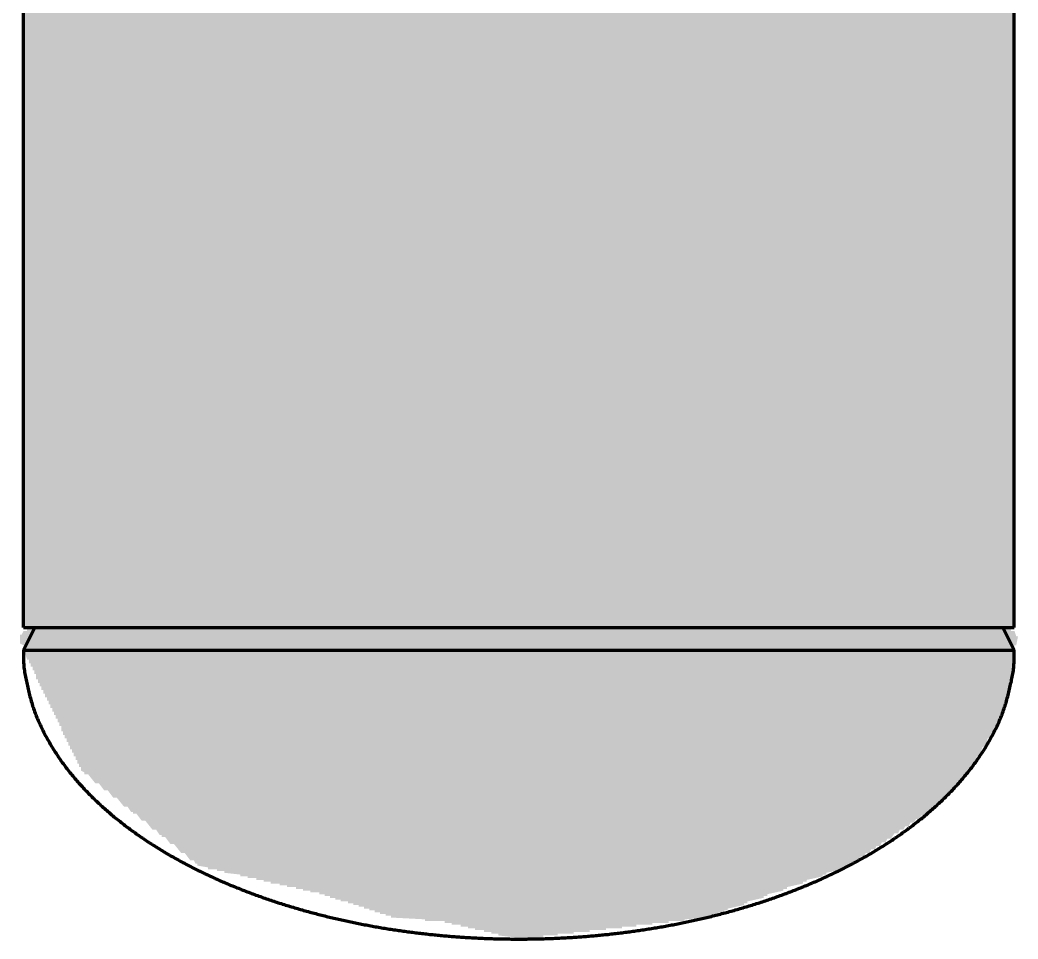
# Model space of a CAD drawing. Header units: millimetres. Extents: x 0 to 1554, y 0 to 420.
# Drawn here: x 1193.2 to 1248.9, y 78 to 129.3 of the extents above; entities that cross this region are included whole.
import ezdxf

# ---------------------------------------------------------------- set-up
doc = ezdxf.new("R2010")
doc.units = ezdxf.units.MM
doc.layers.add('01-VISIBLE', color=7, linetype='CONTINUOUS', lineweight=70)
doc.layers.add('13-GRAFICA', color=30, linetype='CONTINUOUS', lineweight=18)

msp = doc.modelspace()

# ---------------------------------------------------------------- hatches: boundary and pattern name
at = {"layer": '13-GRAFICA', "true_color": 0xb21820}
h = msp.add_hatch(color=7, dxfattribs=at)
h.dxf.hatch_style = 1
h.paths.add_polyline_path([(1193.358, 194), (1211.158, 194), (1211.158, 150.7), (1211.158, 138.7), (1211.158, 95.4), (1193.358, 95.4)])
h = msp.add_hatch(color=7, dxfattribs=at)
h.dxf.hatch_style = 1
h.paths.add_polyline_path([(1248.658, 194), (1248.658, 95.4), (1230.758, 95.4), (1230.758, 138.7), (1230.758, 150.7), (1230.758, 194)])
h = msp.add_hatch(color=7, dxfattribs=at)
h.dxf.hatch_style = 1
h.paths.add_polyline_path([(1211.158, 95.4), (1211.158, 138.7), (1220.658, 138.7), (1220.658, 95.6), (1221.258, 95.6), (1221.258, 138.7), (1230.758, 138.7), (1230.758, 95.4)])
h = msp.add_hatch(color=7, dxfattribs=at)
h.dxf.hatch_style = 1
h.paths.add_polyline_path([(1221.258, 95.6), (1220.658, 95.6), (1220.658, 138.7), (1221.258, 138.7)])
h = msp.add_hatch(color=7, dxfattribs=at)
h.dxf.hatch_style = 1
h.paths.add_polyline_path([(1248.658, 94.3), (1193.358, 94.3), (1193.358, 94.4), (1193.158, 94.5), (1193.158, 95), (1193.258, 95), (1193.358, 95.2), (1193.558, 95.2), (1193.558, 95.3), (1248.458, 95.3), (1248.458, 95.2), (1248.658, 95.2), (1248.758, 94.9), (1248.858, 94.9), (1248.758, 94.4), (1248.658, 94.4)])
h = msp.add_hatch(color=7, dxfattribs=at)
h.dxf.hatch_style = 1
h.paths.add_polyline_path([(1248.058, 95.3), (1193.958, 95.3), (1193.958, 95.4), (1248.058, 95.4)])
h = msp.add_hatch(color=7, dxfattribs=at)
h.dxf.hatch_style = 1
h.paths.add_polyline_path([(1220.758, 78), (1220.758, 78.1), (1219.858, 78.2), (1219.858, 78.3), (1219.458, 78.3), (1219.458, 78.4), (1219.058, 78.4), (1219.058, 78.5), (1218.558, 78.5), (1218.558, 78.6), (1218.158, 78.6), (1218.158, 78.7), (1217.758, 78.7), (1217.758, 78.8), (1217.258, 78.8), (1217.258, 78.9), (1216.858, 78.9), (1216.858, 79), (1215.758, 79), (1215.758, 79.1), (1213.858, 79.2), (1213.858, 79.3), (1213.558, 79.3), (1213.558, 79.4), (1213.258, 79.4), (1213.258, 79.5), (1212.958, 79.5), (1212.958, 79.6), (1212.658, 79.6), (1212.658, 79.7), (1212.358, 79.7), (1212.358, 79.8), (1212.058, 79.8), (1212.058, 79.9), (1211.758, 79.9), (1211.758, 80), (1211.458, 80), (1211.458, 80.1), (1211.058, 80.1), (1211.058, 80.2), (1210.758, 80.2), (1210.758, 80.3), (1210.458, 80.3), (1210.458, 80.4), (1210.158, 80.4), (1210.158, 80.5), (1209.858, 80.5), (1209.858, 80.6), (1209.358, 80.6), (1209.358, 80.7), (1208.958, 80.7), (1208.958, 80.8), (1208.558, 80.8), (1208.558, 80.9), (1208.058, 80.9), (1208.058, 81), (1207.658, 81), (1207.658, 81.1), (1207.158, 81.1), (1207.158, 81.2), (1206.758, 81.2), (1206.758, 81.3), (1206.358, 81.3), (1206.358, 81.4), (1205.858, 81.4), (1205.858, 81.5), (1205.458, 81.5), (1205.458, 81.6), (1204.558, 81.7), (1204.558, 81.8), (1204.158, 81.8), (1204.158, 81.9), (1203.658, 81.9), (1203.658, 82), (1203.058, 82.1), (1203.058, 82.2), (1202.958, 82.2), (1202.858, 82.4), (1202.658, 82.4), (1202.358, 82.8), (1202.158, 82.8), (1201.758, 83.3), (1201.558, 83.3), (1201.258, 83.7), (1201.058, 83.7), (1201.058, 83.8), (1200.958, 83.8), (1200.758, 84.1), (1200.558, 84.1), (1200.158, 84.6), (1199.958, 84.6), (1199.658, 85), (1199.458, 85), (1199.458, 85.1), (1199.358, 85.1), (1199.158, 85.4), (1198.958, 85.4), (1198.558, 85.9), (1198.358, 85.9), (1198.058, 86.3), (1197.858, 86.3), (1197.558, 86.7), (1197.358, 86.7), (1196.958, 87.2), (1196.758, 87.2), (1196.758, 87.3), (1196.558, 87.4), (1196.558, 87.6), (1196.458, 87.6), (1196.458, 87.8), (1196.358, 87.8), (1196.358, 88), (1196.258, 88), (1196.258, 88.2), (1196.158, 88.2), (1196.158, 88.4), (1196.058, 88.4), (1196.058, 88.6), (1195.958, 88.6), (1195.958, 88.8), (1195.858, 88.8), (1195.858, 89), (1195.758, 89), (1195.758, 89.2), (1195.658, 89.2), (1195.658, 89.4), (1195.558, 89.4), (1195.558, 89.6), (1195.458, 89.6), (1195.458, 89.9), (1195.358, 89.9), (1195.358, 90.1), (1195.258, 90.1), (1195.258, 90.3), (1195.158, 90.3), (1195.158, 90.5), (1195.058, 90.5), (1195.058, 90.7), (1194.958, 90.7), (1194.958, 90.9), (1194.858, 90.9), (1194.858, 91.1), (1194.758, 91.1), (1194.758, 91.3), (1194.658, 91.3), (1194.658, 91.5), (1194.558, 91.5), (1194.558, 91.7), (1194.458, 91.7), (1194.458, 91.9), (1194.358, 91.9), (1194.358, 92.1), (1194.258, 92.1), (1194.258, 92.3), (1194.158, 92.3), (1194.158, 92.5), (1194.058, 92.5), (1194.058, 92.8), (1193.958, 92.8), (1193.958, 93), (1193.858, 93), (1193.858, 93.2), (1193.758, 93.2), (1193.758, 93.4), (1193.658, 93.4), (1193.658, 93.6), (1193.558, 93.6), (1193.358, 94.2), (1193.458, 94.2), (1193.458, 94.3), (1248.558, 94.3), (1248.558, 94.2), (1248.658, 94.2), (1248.658, 93.1), (1248.558, 93.1), (1248.458, 92.1), (1248.358, 92.1), (1248.358, 91.8), (1248.258, 91.8), (1248.258, 91.4), (1248.158, 91.4), (1248.158, 91.1), (1248.058, 91.1), (1247.858, 90.2), (1247.758, 90.2), (1247.658, 89.8), (1247.458, 89.7), (1247.358, 89.3), (1247.158, 89.2), (1247.058, 88.8), (1246.858, 88.7), (1246.758, 88.3), (1246.558, 88.2), (1246.458, 87.8), (1246.258, 87.7), (1246.258, 87.5), (1245.658, 87), (1245.658, 86.8), (1245.558, 86.8), (1243.958, 85.1), (1243.758, 85.1), (1243.658, 84.9), (1243.458, 84.9), (1243.358, 84.7), (1243.158, 84.7), (1243.058, 84.5), (1242.858, 84.5), (1242.758, 84.3), (1242.558, 84.3), (1242.458, 84.1), (1242.258, 84.1), (1242.158, 83.9), (1241.958, 83.9), (1241.758, 83.6), (1241.558, 83.6), (1241.458, 83.4), (1241.258, 83.4), (1241.158, 83.2), (1240.958, 83.2), (1240.858, 83), (1240.658, 83), (1240.558, 82.8), (1240.358, 82.8), (1240.258, 82.6), (1240.058, 82.6), (1239.958, 82.4), (1239.758, 82.4), (1239.758, 82.3), (1239.458, 82.2), (1239.358, 82), (1239.058, 82), (1239.058, 81.9), (1238.158, 81.7), (1238.158, 81.6), (1237.958, 81.6), (1237.958, 81.5), (1237.058, 81.3), (1237.058, 81.2), (1236.858, 81.2), (1236.858, 81.1), (1235.958, 80.9), (1235.958, 80.8), (1235.758, 80.8), (1235.758, 80.7), (1234.858, 80.5), (1234.858, 80.4), (1234.658, 80.4), (1234.658, 80.3), (1233.758, 80.1), (1233.758, 80), (1233.558, 80), (1233.558, 79.9), (1232.658, 79.7), (1232.658, 79.6), (1232.458, 79.6), (1232.458, 79.5), (1232.158, 79.5), (1232.158, 79.4), (1231.858, 79.4), (1231.858, 79.3), (1231.558, 79.3), (1231.558, 79.2), (1230.258, 79.1), (1230.258, 79), (1229.358, 79), (1229.358, 78.9), (1228.458, 78.9), (1228.458, 78.8), (1227.558, 78.8), (1227.558, 78.7), (1226.758, 78.7), (1226.758, 78.6), (1225.858, 78.6), (1225.858, 78.5), (1224.958, 78.5), (1224.958, 78.4), (1224.058, 78.4), (1224.058, 78.3), (1223.158, 78.3), (1223.158, 78.2), (1222.358, 78.2), (1222.358, 78.1)])

# ---------------------------------------------------------------- linework, layer by layer
at = {"layer": '01-VISIBLE'}
for p, q in [((1193.35, 95.4), (1193.35, 194)), ((1248.65, 95.4), (1248.65, 194)), ((1193.99, 95.4), (1193.35, 94.12)), ((1248.65, 94.12), (1248.01, 95.4))]:
    msp.add_line(p, q, dxfattribs=at)
for points in [[(1193.35, 95.4), (1193.488, 95.4), (1193.627, 95.4), (1193.765, 95.4), (1193.903, 95.4), (1194.041, 95.4), (1194.18, 95.4), (1194.318, 95.4), (1194.456, 95.4), (1194.594, 95.4), (1194.733, 95.4), (1194.871, 95.4), (1195.009, 95.4), (1195.147, 95.4), (1195.286, 95.4), (1195.424, 95.4), (1195.562, 95.4), (1195.7, 95.4), (1195.839, 95.4), (1195.977, 95.4), (1196.115, 95.4), (1196.253, 95.4), (1196.392, 95.4), (1196.53, 95.4), (1196.668, 95.4), (1196.806, 95.4), (1196.945, 95.4), (1197.083, 95.4), (1197.221, 95.4), (1197.359, 95.4), (1197.498, 95.4), (1197.636, 95.4), (1197.774, 95.4), (1197.912, 95.4), (1198.051, 95.4), (1198.189, 95.4), (1198.327, 95.4), (1198.465, 95.4), (1198.604, 95.4), (1198.742, 95.4), (1198.88, 95.4), (1199.018, 95.4), (1199.157, 95.4), (1199.295, 95.4), (1199.433, 95.4), (1199.571, 95.4), (1199.71, 95.4), (1199.848, 95.4), (1199.986, 95.4), (1200.124, 95.4), (1200.263, 95.4), (1200.401, 95.4), (1200.539, 95.4), (1200.677, 95.4), (1200.816, 95.4), (1200.954, 95.4), (1201.092, 95.4), (1201.23, 95.4), (1201.369, 95.4), (1201.507, 95.4), (1201.645, 95.4), (1201.783, 95.4), (1201.922, 95.4), (1202.06, 95.4), (1202.198, 95.4), (1202.336, 95.4), (1202.475, 95.4), (1202.613, 95.4), (1202.751, 95.4), (1202.889, 95.4), (1203.028, 95.4), (1203.166, 95.4), (1203.304, 95.4), (1203.442, 95.4), (1203.581, 95.4), (1203.719, 95.4), (1203.857, 95.4), (1203.995, 95.4), (1204.134, 95.4), (1204.272, 95.4), (1204.41, 95.4), (1204.548, 95.4), (1204.687, 95.4), (1204.825, 95.4), (1204.963, 95.4), (1205.101, 95.4), (1205.24, 95.4), (1205.378, 95.4), (1205.516, 95.4), (1205.654, 95.4), (1205.793, 95.4), (1205.931, 95.4), (1206.069, 95.4), (1206.207, 95.4), (1206.346, 95.4), (1206.484, 95.4), (1206.622, 95.4), (1206.76, 95.4), (1206.899, 95.4), (1207.037, 95.4), (1207.175, 95.4), (1207.313, 95.4), (1207.452, 95.4), (1207.59, 95.4), (1207.728, 95.4), (1207.866, 95.4), (1208.005, 95.4), (1208.143, 95.4), (1208.281, 95.4), (1208.419, 95.4), (1208.558, 95.4), (1208.696, 95.4), (1208.834, 95.4), (1208.972, 95.4), (1209.111, 95.4), (1209.249, 95.4), (1209.387, 95.4), (1209.525, 95.4), (1209.664, 95.4), (1209.802, 95.4), (1209.94, 95.4), (1210.078, 95.4), (1210.217, 95.4), (1210.355, 95.4), (1210.493, 95.4), (1210.631, 95.4), (1210.77, 95.4), (1210.908, 95.4), (1211.046, 95.4), (1211.184, 95.4), (1211.323, 95.4), (1211.461, 95.4), (1211.599, 95.4), (1211.737, 95.4), (1211.876, 95.4), (1212.014, 95.4), (1212.152, 95.4), (1212.29, 95.4), (1212.429, 95.4), (1212.567, 95.4), (1212.705, 95.4), (1212.843, 95.4), (1212.982, 95.4), (1213.12, 95.4), (1213.258, 95.4), (1213.396, 95.4), (1213.535, 95.4), (1213.673, 95.4), (1213.811, 95.4), (1213.949, 95.4), (1214.088, 95.4), (1214.226, 95.4), (1214.364, 95.4), (1214.502, 95.4), (1214.641, 95.4), (1214.779, 95.4), (1214.917, 95.4), (1215.055, 95.4), (1215.194, 95.4), (1215.332, 95.4), (1215.47, 95.4), (1215.608, 95.4), (1215.747, 95.4), (1215.885, 95.4), (1216.023, 95.4), (1216.161, 95.4), (1216.3, 95.4), (1216.438, 95.4), (1216.576, 95.4), (1216.714, 95.4), (1216.853, 95.4), (1216.991, 95.4), (1217.129, 95.4), (1217.267, 95.4), (1217.406, 95.4), (1217.544, 95.4), (1217.682, 95.4), (1217.82, 95.4), (1217.959, 95.4), (1218.097, 95.4), (1218.235, 95.4), (1218.373, 95.4), (1218.512, 95.4), (1218.65, 95.4), (1218.788, 95.4), (1218.926, 95.4), (1219.065, 95.4), (1219.203, 95.4), (1219.341, 95.4), (1219.479, 95.4), (1219.618, 95.4), (1219.756, 95.4), (1219.894, 95.4), (1220.032, 95.4), (1220.171, 95.4), (1220.309, 95.4), (1220.447, 95.4), (1220.585, 95.4), (1220.724, 95.4), (1220.862, 95.4), (1221, 95.4), (1221.138, 95.4), (1221.277, 95.4), (1221.415, 95.4), (1221.553, 95.4), (1221.691, 95.4), (1221.83, 95.4), (1221.968, 95.4), (1222.106, 95.4), (1222.244, 95.4), (1222.383, 95.4), (1222.521, 95.4), (1222.659, 95.4), (1222.797, 95.4), (1222.936, 95.4), (1223.074, 95.4), (1223.212, 95.4), (1223.35, 95.4), (1223.489, 95.4), (1223.627, 95.4), (1223.765, 95.4), (1223.903, 95.4), (1224.042, 95.4), (1224.18, 95.4), (1224.318, 95.4), (1224.456, 95.4), (1224.595, 95.4), (1224.733, 95.4), (1224.871, 95.4), (1225.009, 95.4), (1225.148, 95.4), (1225.286, 95.4), (1225.424, 95.4), (1225.562, 95.4), (1225.701, 95.4), (1225.839, 95.4), (1225.977, 95.4), (1226.115, 95.4), (1226.254, 95.4), (1226.392, 95.4), (1226.53, 95.4), (1226.668, 95.4), (1226.807, 95.4), (1226.945, 95.4), (1227.083, 95.4), (1227.221, 95.4), (1227.36, 95.4), (1227.498, 95.4), (1227.636, 95.4), (1227.774, 95.4), (1227.913, 95.4), (1228.051, 95.4), (1228.189, 95.4), (1228.327, 95.4), (1228.466, 95.4), (1228.604, 95.4), (1228.742, 95.4), (1228.88, 95.4), (1229.019, 95.4), (1229.157, 95.4), (1229.295, 95.4), (1229.433, 95.4), (1229.572, 95.4), (1229.71, 95.4), (1229.848, 95.4), (1229.986, 95.4), (1230.125, 95.4), (1230.263, 95.4), (1230.401, 95.4), (1230.539, 95.4), (1230.678, 95.4), (1230.816, 95.4), (1230.954, 95.4), (1231.092, 95.4), (1231.231, 95.4), (1231.369, 95.4), (1231.507, 95.4), (1231.645, 95.4), (1231.784, 95.4), (1231.922, 95.4), (1232.06, 95.4), (1232.198, 95.4), (1232.337, 95.4), (1232.475, 95.4), (1232.613, 95.4), (1232.751, 95.4), (1232.89, 95.4), (1233.028, 95.4), (1233.166, 95.4), (1233.304, 95.4), (1233.443, 95.4), (1233.581, 95.4), (1233.719, 95.4), (1233.857, 95.4), (1233.996, 95.4), (1234.134, 95.4), (1234.272, 95.4), (1234.41, 95.4), (1234.549, 95.4), (1234.687, 95.4), (1234.825, 95.4), (1234.963, 95.4), (1235.102, 95.4), (1235.24, 95.4), (1235.378, 95.4), (1235.516, 95.4), (1235.655, 95.4), (1235.793, 95.4), (1235.931, 95.4), (1236.069, 95.4), (1236.208, 95.4), (1236.346, 95.4), (1236.484, 95.4), (1236.622, 95.4), (1236.761, 95.4), (1236.899, 95.4), (1237.037, 95.4), (1237.175, 95.4), (1237.314, 95.4), (1237.452, 95.4), (1237.59, 95.4), (1237.728, 95.4), (1237.867, 95.4), (1238.005, 95.4), (1238.143, 95.4), (1238.281, 95.4), (1238.42, 95.4), (1238.558, 95.4), (1238.696, 95.4), (1238.834, 95.4), (1238.973, 95.4), (1239.111, 95.4), (1239.249, 95.4), (1239.387, 95.4), (1239.526, 95.4), (1239.664, 95.4), (1239.802, 95.4), (1239.94, 95.4), (1240.079, 95.4), (1240.217, 95.4), (1240.355, 95.4), (1240.493, 95.4), (1240.632, 95.4), (1240.77, 95.4), (1240.908, 95.4), (1241.046, 95.4), (1241.185, 95.4), (1241.323, 95.4), (1241.461, 95.4), (1241.599, 95.4), (1241.738, 95.4), (1241.876, 95.4), (1242.014, 95.4), (1242.152, 95.4), (1242.291, 95.4), (1242.429, 95.4), (1242.567, 95.4), (1242.705, 95.4), (1242.844, 95.4), (1242.982, 95.4), (1243.12, 95.4), (1243.258, 95.4), (1243.397, 95.4), (1243.535, 95.4), (1243.673, 95.4), (1243.811, 95.4), (1243.95, 95.4), (1244.088, 95.4), (1244.226, 95.4), (1244.364, 95.4), (1244.503, 95.4), (1244.641, 95.4), (1244.779, 95.4), (1244.917, 95.4), (1245.056, 95.4), (1245.194, 95.4), (1245.332, 95.4), (1245.47, 95.4), (1245.609, 95.4), (1245.747, 95.4), (1245.885, 95.4), (1246.023, 95.4), (1246.162, 95.4), (1246.3, 95.4), (1246.438, 95.4), (1246.576, 95.4), (1246.715, 95.4), (1246.853, 95.4), (1246.991, 95.4), (1247.129, 95.4), (1247.268, 95.4), (1247.406, 95.4), (1247.544, 95.4), (1247.682, 95.4), (1247.821, 95.4), (1247.959, 95.4), (1248.097, 95.4), (1248.235, 95.4), (1248.374, 95.4), (1248.512, 95.4), (1248.65, 95.4)], [(1193.35, 94.12), (1193.488, 94.12), (1193.627, 94.12), (1193.765, 94.12), (1193.903, 94.12), (1194.041, 94.12), (1194.18, 94.12), (1194.318, 94.12), (1194.456, 94.12), (1194.594, 94.12), (1194.733, 94.12), (1194.871, 94.12), (1195.009, 94.12), (1195.147, 94.12), (1195.286, 94.12), (1195.424, 94.12), (1195.562, 94.12), (1195.7, 94.12), (1195.839, 94.12), (1195.977, 94.12), (1196.115, 94.12), (1196.253, 94.12), (1196.392, 94.12), (1196.53, 94.12), (1196.668, 94.12), (1196.806, 94.12), (1196.945, 94.12), (1197.083, 94.12), (1197.221, 94.12), (1197.359, 94.12), (1197.498, 94.12), (1197.636, 94.12), (1197.774, 94.12), (1197.912, 94.12), (1198.051, 94.12), (1198.189, 94.12), (1198.327, 94.12), (1198.465, 94.12), (1198.604, 94.12), (1198.742, 94.12), (1198.88, 94.12), (1199.018, 94.12), (1199.157, 94.12), (1199.295, 94.12), (1199.433, 94.12), (1199.571, 94.12), (1199.71, 94.12), (1199.848, 94.12), (1199.986, 94.12), (1200.124, 94.12), (1200.263, 94.12), (1200.401, 94.12), (1200.539, 94.12), (1200.677, 94.12), (1200.816, 94.12), (1200.954, 94.12), (1201.092, 94.12), (1201.23, 94.12), (1201.369, 94.12), (1201.507, 94.12), (1201.645, 94.12), (1201.783, 94.12), (1201.922, 94.12), (1202.06, 94.12), (1202.198, 94.12), (1202.336, 94.12), (1202.475, 94.12), (1202.613, 94.12), (1202.751, 94.12), (1202.889, 94.12), (1203.028, 94.12), (1203.166, 94.12), (1203.304, 94.12), (1203.442, 94.12), (1203.581, 94.12), (1203.719, 94.12), (1203.857, 94.12), (1203.995, 94.12), (1204.134, 94.12), (1204.272, 94.12), (1204.41, 94.12), (1204.548, 94.12), (1204.687, 94.12), (1204.825, 94.12), (1204.963, 94.12), (1205.101, 94.12), (1205.24, 94.12), (1205.378, 94.12), (1205.516, 94.12), (1205.654, 94.12), (1205.793, 94.12), (1205.931, 94.12), (1206.069, 94.12), (1206.207, 94.12), (1206.346, 94.12), (1206.484, 94.12), (1206.622, 94.12), (1206.76, 94.12), (1206.899, 94.12), (1207.037, 94.12), (1207.175, 94.12), (1207.313, 94.12), (1207.452, 94.12), (1207.59, 94.12), (1207.728, 94.12), (1207.866, 94.12), (1208.005, 94.12), (1208.143, 94.12), (1208.281, 94.12), (1208.419, 94.12), (1208.558, 94.12), (1208.696, 94.12), (1208.834, 94.12), (1208.972, 94.12), (1209.111, 94.12), (1209.249, 94.12), (1209.387, 94.12), (1209.525, 94.12), (1209.664, 94.12), (1209.802, 94.12), (1209.94, 94.12), (1210.078, 94.12), (1210.217, 94.12), (1210.355, 94.12), (1210.493, 94.12), (1210.631, 94.12), (1210.77, 94.12), (1210.908, 94.12), (1211.046, 94.12), (1211.184, 94.12), (1211.323, 94.12), (1211.461, 94.12), (1211.599, 94.12), (1211.737, 94.12), (1211.876, 94.12), (1212.014, 94.12), (1212.152, 94.12), (1212.29, 94.12), (1212.429, 94.12), (1212.567, 94.12), (1212.705, 94.12), (1212.843, 94.12), (1212.982, 94.12), (1213.12, 94.12), (1213.258, 94.12), (1213.396, 94.12), (1213.535, 94.12), (1213.673, 94.12), (1213.811, 94.12), (1213.949, 94.12), (1214.088, 94.12), (1214.226, 94.12), (1214.364, 94.12), (1214.502, 94.12), (1214.641, 94.12), (1214.779, 94.12), (1214.917, 94.12), (1215.055, 94.12), (1215.194, 94.12), (1215.332, 94.12), (1215.47, 94.12), (1215.608, 94.12), (1215.747, 94.12), (1215.885, 94.12), (1216.023, 94.12), (1216.161, 94.12), (1216.3, 94.12), (1216.438, 94.12), (1216.576, 94.12), (1216.714, 94.12), (1216.853, 94.12), (1216.991, 94.12), (1217.129, 94.12), (1217.267, 94.12), (1217.406, 94.12), (1217.544, 94.12), (1217.682, 94.12), (1217.82, 94.12), (1217.959, 94.12), (1218.097, 94.12), (1218.235, 94.12), (1218.373, 94.12), (1218.512, 94.12), (1218.65, 94.12), (1218.788, 94.12), (1218.926, 94.12), (1219.065, 94.12), (1219.203, 94.12), (1219.341, 94.12), (1219.479, 94.12), (1219.618, 94.12), (1219.756, 94.12), (1219.894, 94.12), (1220.032, 94.12), (1220.171, 94.12), (1220.309, 94.12), (1220.447, 94.12), (1220.585, 94.12), (1220.724, 94.12), (1220.862, 94.12), (1221, 94.12), (1221.138, 94.12), (1221.277, 94.12), (1221.415, 94.12), (1221.553, 94.12), (1221.691, 94.12), (1221.83, 94.12), (1221.968, 94.12), (1222.106, 94.12), (1222.244, 94.12), (1222.383, 94.12), (1222.521, 94.12), (1222.659, 94.12), (1222.797, 94.12), (1222.936, 94.12), (1223.074, 94.12), (1223.212, 94.12), (1223.35, 94.12), (1223.489, 94.12), (1223.627, 94.12), (1223.765, 94.12), (1223.903, 94.12), (1224.042, 94.12), (1224.18, 94.12), (1224.318, 94.12), (1224.456, 94.12), (1224.595, 94.12), (1224.733, 94.12), (1224.871, 94.12), (1225.009, 94.12), (1225.148, 94.12), (1225.286, 94.12), (1225.424, 94.12), (1225.562, 94.12), (1225.701, 94.12), (1225.839, 94.12), (1225.977, 94.12), (1226.115, 94.12), (1226.254, 94.12), (1226.392, 94.12), (1226.53, 94.12), (1226.668, 94.12), (1226.807, 94.12), (1226.945, 94.12), (1227.083, 94.12), (1227.221, 94.12), (1227.36, 94.12), (1227.498, 94.12), (1227.636, 94.12), (1227.774, 94.12), (1227.913, 94.12), (1228.051, 94.12), (1228.189, 94.12), (1228.327, 94.12), (1228.466, 94.12), (1228.604, 94.12), (1228.742, 94.12), (1228.88, 94.12), (1229.019, 94.12), (1229.157, 94.12), (1229.295, 94.12), (1229.433, 94.12), (1229.572, 94.12), (1229.71, 94.12), (1229.848, 94.12), (1229.986, 94.12), (1230.125, 94.12), (1230.263, 94.12), (1230.401, 94.12), (1230.539, 94.12), (1230.678, 94.12), (1230.816, 94.12), (1230.954, 94.12), (1231.092, 94.12), (1231.231, 94.12), (1231.369, 94.12), (1231.507, 94.12), (1231.645, 94.12), (1231.784, 94.12), (1231.922, 94.12), (1232.06, 94.12), (1232.198, 94.12), (1232.337, 94.12), (1232.475, 94.12), (1232.613, 94.12), (1232.751, 94.12), (1232.89, 94.12), (1233.028, 94.12), (1233.166, 94.12), (1233.304, 94.12), (1233.443, 94.12), (1233.581, 94.12), (1233.719, 94.12), (1233.857, 94.12), (1233.996, 94.12), (1234.134, 94.12), (1234.272, 94.12), (1234.41, 94.12), (1234.549, 94.12), (1234.687, 94.12), (1234.825, 94.12), (1234.963, 94.12), (1235.102, 94.12), (1235.24, 94.12), (1235.378, 94.12), (1235.516, 94.12), (1235.655, 94.12), (1235.793, 94.12), (1235.931, 94.12), (1236.069, 94.12), (1236.208, 94.12), (1236.346, 94.12), (1236.484, 94.12), (1236.622, 94.12), (1236.761, 94.12), (1236.899, 94.12), (1237.037, 94.12), (1237.175, 94.12), (1237.314, 94.12), (1237.452, 94.12), (1237.59, 94.12), (1237.728, 94.12), (1237.867, 94.12), (1238.005, 94.12), (1238.143, 94.12), (1238.281, 94.12), (1238.42, 94.12), (1238.558, 94.12), (1238.696, 94.12), (1238.834, 94.12), (1238.973, 94.12), (1239.111, 94.12), (1239.249, 94.12), (1239.387, 94.12), (1239.526, 94.12), (1239.664, 94.12), (1239.802, 94.12), (1239.94, 94.12), (1240.079, 94.12), (1240.217, 94.12), (1240.355, 94.12), (1240.493, 94.12), (1240.632, 94.12), (1240.77, 94.12), (1240.908, 94.12), (1241.046, 94.12), (1241.185, 94.12), (1241.323, 94.12), (1241.461, 94.12), (1241.599, 94.12), (1241.738, 94.12), (1241.876, 94.12), (1242.014, 94.12), (1242.152, 94.12), (1242.291, 94.12), (1242.429, 94.12), (1242.567, 94.12), (1242.705, 94.12), (1242.844, 94.12), (1242.982, 94.12), (1243.12, 94.12), (1243.258, 94.12), (1243.397, 94.12), (1243.535, 94.12), (1243.673, 94.12), (1243.811, 94.12), (1243.95, 94.12), (1244.088, 94.12), (1244.226, 94.12), (1244.364, 94.12), (1244.503, 94.12), (1244.641, 94.12), (1244.779, 94.12), (1244.917, 94.12), (1245.056, 94.12), (1245.194, 94.12), (1245.332, 94.12), (1245.47, 94.12), (1245.609, 94.12), (1245.747, 94.12), (1245.885, 94.12), (1246.023, 94.12), (1246.162, 94.12), (1246.3, 94.12), (1246.438, 94.12), (1246.576, 94.12), (1246.715, 94.12), (1246.853, 94.12), (1246.991, 94.12), (1247.129, 94.12), (1247.268, 94.12), (1247.406, 94.12), (1247.544, 94.12), (1247.682, 94.12), (1247.821, 94.12), (1247.959, 94.12), (1248.097, 94.12), (1248.235, 94.12), (1248.374, 94.12), (1248.512, 94.12), (1248.65, 94.12)], [(1193.35, 94.12), (1193.35, 94.033), (1193.35, 93.945), (1193.351, 93.858), (1193.353, 93.77), (1193.355, 93.683), (1193.357, 93.595), (1193.36, 93.508), (1193.364, 93.421), (1193.369, 93.333), (1193.375, 93.246), (1193.383, 93.159), (1193.392, 93.072), (1193.403, 92.985), (1193.416, 92.899), (1193.43, 92.813), (1193.445, 92.726), (1193.462, 92.641), (1193.48, 92.555), (1193.498, 92.469), (1193.516, 92.384), (1193.535, 92.299), (1193.554, 92.213), (1193.573, 92.128), (1193.593, 92.043), (1193.612, 91.957), (1193.633, 91.872), (1193.653, 91.787), (1193.674, 91.703), (1193.696, 91.618), (1193.718, 91.533), (1193.741, 91.449), (1193.765, 91.365), (1193.789, 91.281), (1193.813, 91.197), (1193.838, 91.113), (1193.864, 91.029), (1193.89, 90.946), (1193.918, 90.863), (1193.947, 90.78), (1193.976, 90.698), (1194.006, 90.616), (1194.037, 90.534), (1194.069, 90.453), (1194.102, 90.372), (1194.135, 90.291), (1194.17, 90.21), (1194.205, 90.13), (1194.24, 90.051), (1194.277, 89.971), (1194.314, 89.892), (1194.352, 89.813), (1194.39, 89.734), (1194.429, 89.656), (1194.469, 89.578), (1194.509, 89.501), (1194.55, 89.423), (1194.591, 89.346), (1194.633, 89.269), (1194.675, 89.193), (1194.718, 89.116), (1194.761, 89.04), (1194.805, 88.965), (1194.849, 88.889), (1194.893, 88.814), (1194.939, 88.739), (1194.984, 88.665), (1195.03, 88.59), (1195.077, 88.516), (1195.124, 88.442), (1195.171, 88.369), (1195.219, 88.296), (1195.267, 88.223), (1195.316, 88.15), (1195.366, 88.078), (1195.416, 88.007), (1195.466, 87.935), (1195.517, 87.864), (1195.568, 87.793), (1195.62, 87.723), (1195.672, 87.653), (1195.725, 87.583), (1195.778, 87.513), (1195.832, 87.444), (1195.886, 87.375), (1195.94, 87.307), (1195.995, 87.239), (1196.05, 87.171), (1196.106, 87.104), (1196.162, 87.036), (1196.218, 86.97), (1196.275, 86.903), (1196.332, 86.837), (1196.39, 86.771), (1196.448, 86.706), (1196.506, 86.641), (1196.565, 86.576), (1196.624, 86.511), (1196.683, 86.447), (1196.743, 86.383), (1196.803, 86.32), (1196.863, 86.256), (1196.924, 86.193), (1196.985, 86.131), (1197.046, 86.068), (1197.108, 86.006), (1197.17, 85.945), (1197.232, 85.883), (1197.295, 85.822), (1197.358, 85.762), (1197.421, 85.701), (1197.484, 85.641), (1197.548, 85.581), (1197.612, 85.522), (1197.677, 85.462), (1197.741, 85.403), (1197.806, 85.345), (1197.871, 85.287), (1197.937, 85.229), (1198.002, 85.171), (1198.068, 85.113), (1198.135, 85.056), (1198.201, 85), (1198.268, 84.943), (1198.335, 84.887), (1198.402, 84.831), (1198.47, 84.775), (1198.537, 84.72), (1198.605, 84.665), (1198.674, 84.61), (1198.742, 84.556), (1198.811, 84.502), (1198.88, 84.448), (1198.949, 84.395), (1199.018, 84.342), (1199.088, 84.289), (1199.158, 84.236), (1199.228, 84.184), (1199.298, 84.132), (1199.369, 84.08), (1199.439, 84.028), (1199.51, 83.977), (1199.581, 83.926), (1199.652, 83.876), (1199.724, 83.825), (1199.796, 83.775), (1199.867, 83.725), (1199.939, 83.676), (1200.012, 83.626), (1200.084, 83.577), (1200.157, 83.529), (1200.229, 83.48), (1200.302, 83.432), (1200.375, 83.384), (1200.449, 83.336), (1200.522, 83.289), (1200.596, 83.242), (1200.67, 83.195), (1200.744, 83.148), (1200.818, 83.102), (1200.892, 83.056), (1200.967, 83.01), (1201.041, 82.964), (1201.116, 82.919), (1201.191, 82.874), (1201.266, 82.829), (1201.341, 82.784), (1201.417, 82.74), (1201.492, 82.696), (1201.568, 82.652), (1201.644, 82.609), (1201.72, 82.566), (1201.796, 82.522), (1201.872, 82.48), (1201.948, 82.437), (1202.025, 82.395), (1202.102, 82.353), (1202.178, 82.311), (1202.255, 82.269), (1202.332, 82.228), (1202.41, 82.187), (1202.487, 82.146), (1202.564, 82.106), (1202.642, 82.065), (1202.72, 82.025), (1202.798, 81.985), (1202.876, 81.946), (1202.954, 81.907), (1203.032, 81.867), (1203.11, 81.828), (1203.189, 81.79), (1203.267, 81.751), (1203.346, 81.713), (1203.425, 81.675), (1203.503, 81.638), (1203.582, 81.6), (1203.662, 81.563), (1203.741, 81.526), (1203.82, 81.489), (1203.9, 81.452), (1203.979, 81.416), (1204.059, 81.38), (1204.138, 81.344), (1204.218, 81.308), (1204.298, 81.273), (1204.378, 81.238), (1204.458, 81.203), (1204.539, 81.168), (1204.619, 81.133), (1204.699, 81.099), (1204.78, 81.065), (1204.86, 81.031), (1204.941, 80.997), (1205.022, 80.964), (1205.103, 80.931), (1205.184, 80.898), (1205.265, 80.865), (1205.346, 80.832), (1205.427, 80.8), (1205.509, 80.768), (1205.59, 80.736), (1205.671, 80.704), (1205.753, 80.672), (1205.835, 80.641), (1205.916, 80.61), (1205.998, 80.579), (1206.08, 80.548), (1206.162, 80.518), (1206.244, 80.487), (1206.326, 80.457), (1206.408, 80.428), (1206.491, 80.398), (1206.573, 80.368), (1206.655, 80.339), (1206.738, 80.31), (1206.82, 80.281), (1206.903, 80.253), (1206.986, 80.224), (1207.068, 80.196), (1207.151, 80.168), (1207.234, 80.14), (1207.317, 80.112), (1207.4, 80.085), (1207.483, 80.058), (1207.566, 80.031), (1207.649, 80.004), (1207.733, 79.977), (1207.816, 79.951), (1207.9, 79.924), (1207.983, 79.898), (1208.067, 79.872), (1208.15, 79.847), (1208.234, 79.821), (1208.317, 79.796), (1208.401, 79.771), (1208.485, 79.746), (1208.569, 79.721), (1208.653, 79.697), (1208.737, 79.672), (1208.821, 79.648), (1208.905, 79.624), (1208.989, 79.601), (1209.073, 79.577), (1209.158, 79.554), (1209.242, 79.53), (1209.326, 79.507), (1209.411, 79.485), (1209.495, 79.462), (1209.58, 79.439), (1209.664, 79.417), (1209.749, 79.395), (1209.833, 79.373), (1209.918, 79.352), (1210.003, 79.33), (1210.088, 79.309), (1210.173, 79.288), (1210.257, 79.267), (1210.342, 79.246), (1210.427, 79.225), (1210.512, 79.205), (1210.597, 79.185), (1210.683, 79.164), (1210.768, 79.145), (1210.853, 79.125), (1210.938, 79.105), (1211.023, 79.086), (1211.109, 79.067), (1211.194, 79.048), (1211.28, 79.029), (1211.365, 79.01), (1211.45, 78.992), (1211.536, 78.974), (1211.622, 78.956), (1211.707, 78.938), (1211.793, 78.92), (1211.878, 78.902), (1211.964, 78.885), (1212.05, 78.868), (1212.136, 78.851), (1212.221, 78.834), (1212.307, 78.817), (1212.393, 78.801), (1212.479, 78.785), (1212.565, 78.768), (1212.651, 78.752), (1212.737, 78.737), (1212.823, 78.721), (1212.909, 78.706), (1212.995, 78.69), (1213.081, 78.675), (1213.167, 78.66), (1213.254, 78.645), (1213.34, 78.631), (1213.426, 78.616), (1213.512, 78.602), (1213.599, 78.588), (1213.685, 78.574), (1213.771, 78.56), (1213.858, 78.547), (1213.944, 78.534), (1214.031, 78.52), (1214.117, 78.507), (1214.204, 78.494), (1214.29, 78.482), (1214.377, 78.469), (1214.463, 78.457), (1214.55, 78.445), (1214.636, 78.433), (1214.723, 78.421), (1214.81, 78.409), (1214.896, 78.397), (1214.983, 78.386), (1215.07, 78.375), (1215.156, 78.364), (1215.243, 78.353), (1215.33, 78.342), (1215.417, 78.332), (1215.504, 78.322), (1215.591, 78.311), (1215.677, 78.301), (1215.764, 78.291), (1215.851, 78.282), (1215.938, 78.272), (1216.025, 78.263), (1216.112, 78.254), (1216.199, 78.245), (1216.286, 78.236), (1216.373, 78.227), (1216.46, 78.219), (1216.547, 78.21), (1216.634, 78.202), (1216.721, 78.194), (1216.808, 78.186), (1216.895, 78.179), (1216.983, 78.171), (1217.07, 78.164), (1217.157, 78.156), (1217.244, 78.149), (1217.331, 78.143), (1217.418, 78.136), (1217.506, 78.129), (1217.593, 78.123), (1217.68, 78.117), (1217.767, 78.111), (1217.854, 78.105), (1217.942, 78.099), (1218.029, 78.093), (1218.116, 78.088), (1218.203, 78.083), (1218.291, 78.078), (1218.378, 78.073), (1218.465, 78.068), (1218.553, 78.063), (1218.64, 78.059), (1218.727, 78.055), (1218.815, 78.051), (1218.902, 78.047), (1218.989, 78.043), (1219.077, 78.039), (1219.164, 78.036), (1219.252, 78.032), (1219.339, 78.029), (1219.426, 78.026), (1219.514, 78.024), (1219.601, 78.021), (1219.689, 78.018), (1219.776, 78.016), (1219.863, 78.014), (1219.951, 78.012), (1220.038, 78.01), (1220.126, 78.008), (1220.213, 78.007), (1220.301, 78.005), (1220.388, 78.004), (1220.475, 78.003), (1220.563, 78.002), (1220.65, 78.001), (1220.738, 78.001), (1220.825, 78), (1220.913, 78), (1221, 78)], [(1221, 78), (1221.087, 78), (1221.175, 78), (1221.262, 78.001), (1221.35, 78.001), (1221.437, 78.002), (1221.525, 78.003), (1221.612, 78.004), (1221.7, 78.005), (1221.787, 78.007), (1221.874, 78.008), (1221.962, 78.01), (1222.049, 78.012), (1222.137, 78.014), (1222.224, 78.016), (1222.312, 78.018), (1222.399, 78.021), (1222.486, 78.023), (1222.574, 78.026), (1222.661, 78.029), (1222.749, 78.032), (1222.836, 78.036), (1222.923, 78.039), (1223.011, 78.043), (1223.098, 78.046), (1223.185, 78.05), (1223.273, 78.055), (1223.36, 78.059), (1223.447, 78.063), (1223.535, 78.068), (1223.622, 78.073), (1223.709, 78.078), (1223.797, 78.083), (1223.884, 78.088), (1223.971, 78.093), (1224.058, 78.099), (1224.146, 78.105), (1224.233, 78.111), (1224.32, 78.117), (1224.407, 78.123), (1224.495, 78.129), (1224.582, 78.136), (1224.669, 78.143), (1224.756, 78.149), (1224.843, 78.156), (1224.93, 78.164), (1225.018, 78.171), (1225.105, 78.179), (1225.192, 78.186), (1225.279, 78.194), (1225.366, 78.202), (1225.453, 78.21), (1225.54, 78.219), (1225.627, 78.227), (1225.714, 78.236), (1225.801, 78.245), (1225.888, 78.254), (1225.975, 78.263), (1226.062, 78.272), (1226.149, 78.282), (1226.236, 78.292), (1226.323, 78.301), (1226.41, 78.312), (1226.496, 78.322), (1226.583, 78.332), (1226.67, 78.343), (1226.757, 78.353), (1226.844, 78.364), (1226.93, 78.375), (1227.017, 78.386), (1227.104, 78.398), (1227.19, 78.409), (1227.277, 78.421), (1227.364, 78.433), (1227.45, 78.445), (1227.537, 78.457), (1227.623, 78.469), (1227.71, 78.482), (1227.797, 78.495), (1227.883, 78.507), (1227.969, 78.52), (1228.056, 78.534), (1228.142, 78.547), (1228.229, 78.561), (1228.315, 78.574), (1228.401, 78.588), (1228.488, 78.602), (1228.574, 78.617), (1228.66, 78.631), (1228.746, 78.646), (1228.833, 78.66), (1228.919, 78.675), (1229.005, 78.69), (1229.091, 78.706), (1229.177, 78.721), (1229.263, 78.737), (1229.349, 78.752), (1229.435, 78.768), (1229.521, 78.785), (1229.607, 78.801), (1229.693, 78.817), (1229.779, 78.834), (1229.865, 78.851), (1229.95, 78.868), (1230.036, 78.885), (1230.122, 78.902), (1230.207, 78.92), (1230.293, 78.938), (1230.379, 78.956), (1230.464, 78.974), (1230.55, 78.992), (1230.635, 79.01), (1230.721, 79.029), (1230.806, 79.048), (1230.891, 79.067), (1230.977, 79.086), (1231.062, 79.105), (1231.147, 79.125), (1231.232, 79.144), (1231.318, 79.164), (1231.403, 79.184), (1231.488, 79.205), (1231.573, 79.225), (1231.658, 79.246), (1231.743, 79.266), (1231.828, 79.287), (1231.912, 79.309), (1231.997, 79.33), (1232.082, 79.351), (1232.167, 79.373), (1232.251, 79.395), (1232.336, 79.417), (1232.421, 79.439), (1232.505, 79.462), (1232.589, 79.484), (1232.674, 79.507), (1232.758, 79.53), (1232.843, 79.553), (1232.927, 79.577), (1233.011, 79.6), (1233.095, 79.624), (1233.179, 79.648), (1233.263, 79.672), (1233.347, 79.697), (1233.431, 79.721), (1233.515, 79.746), (1233.599, 79.771), (1233.683, 79.796), (1233.766, 79.821), (1233.85, 79.847), (1233.934, 79.872), (1234.017, 79.898), (1234.101, 79.924), (1234.184, 79.95), (1234.267, 79.977), (1234.351, 80.004), (1234.434, 80.03), (1234.517, 80.058), (1234.6, 80.085), (1234.683, 80.112), (1234.766, 80.14), (1234.849, 80.168), (1234.932, 80.196), (1235.015, 80.224), (1235.097, 80.252), (1235.18, 80.281), (1235.262, 80.31), (1235.345, 80.339), (1235.427, 80.368), (1235.51, 80.398), (1235.592, 80.427), (1235.674, 80.457), (1235.756, 80.487), (1235.838, 80.518), (1235.92, 80.548), (1236.002, 80.579), (1236.084, 80.61), (1236.165, 80.641), (1236.247, 80.672), (1236.329, 80.704), (1236.41, 80.736), (1236.492, 80.768), (1236.573, 80.8), (1236.654, 80.832), (1236.735, 80.865), (1236.816, 80.898), (1236.897, 80.931), (1236.978, 80.964), (1237.059, 80.997), (1237.14, 81.031), (1237.22, 81.065), (1237.301, 81.099), (1237.381, 81.134), (1237.461, 81.168), (1237.542, 81.203), (1237.622, 81.238), (1237.702, 81.273), (1237.782, 81.309), (1237.862, 81.344), (1237.941, 81.38), (1238.021, 81.416), (1238.1, 81.453), (1238.18, 81.489), (1238.259, 81.526), (1238.338, 81.563), (1238.417, 81.6), (1238.496, 81.638), (1238.575, 81.676), (1238.654, 81.713), (1238.733, 81.752), (1238.811, 81.79), (1238.89, 81.829), (1238.968, 81.868), (1239.046, 81.907), (1239.124, 81.946), (1239.202, 81.986), (1239.28, 82.026), (1239.358, 82.066), (1239.436, 82.106), (1239.513, 82.147), (1239.59, 82.187), (1239.668, 82.228), (1239.745, 82.27), (1239.822, 82.311), (1239.898, 82.353), (1239.975, 82.395), (1240.052, 82.437), (1240.128, 82.48), (1240.204, 82.523), (1240.28, 82.566), (1240.356, 82.609), (1240.432, 82.652), (1240.508, 82.696), (1240.584, 82.74), (1240.659, 82.784), (1240.734, 82.829), (1240.809, 82.874), (1240.884, 82.919), (1240.959, 82.964), (1241.034, 83.01), (1241.108, 83.055), (1241.182, 83.102), (1241.257, 83.148), (1241.331, 83.194), (1241.404, 83.241), (1241.478, 83.289), (1241.552, 83.336), (1241.625, 83.384), (1241.698, 83.432), (1241.771, 83.48), (1241.844, 83.528), (1241.916, 83.577), (1241.989, 83.626), (1242.061, 83.675), (1242.133, 83.725), (1242.205, 83.775), (1242.276, 83.825), (1242.348, 83.875), (1242.419, 83.926), (1242.49, 83.977), (1242.561, 84.028), (1242.632, 84.08), (1242.702, 84.131), (1242.772, 84.183), (1242.842, 84.236), (1242.912, 84.288), (1242.982, 84.341), (1243.051, 84.395), (1243.12, 84.448), (1243.189, 84.502), (1243.258, 84.556), (1243.327, 84.61), (1243.395, 84.665), (1243.463, 84.72), (1243.53, 84.775), (1243.598, 84.831), (1243.665, 84.887), (1243.732, 84.943), (1243.799, 85), (1243.866, 85.056), (1243.932, 85.113), (1243.998, 85.171), (1244.063, 85.228), (1244.129, 85.286), (1244.194, 85.345), (1244.259, 85.403), (1244.324, 85.462), (1244.388, 85.522), (1244.452, 85.581), (1244.516, 85.641), (1244.579, 85.701), (1244.642, 85.762), (1244.705, 85.822), (1244.768, 85.883), (1244.83, 85.945), (1244.892, 86.006), (1244.954, 86.068), (1245.015, 86.131), (1245.076, 86.193), (1245.137, 86.256), (1245.197, 86.32), (1245.257, 86.383), (1245.317, 86.447), (1245.376, 86.511), (1245.435, 86.576), (1245.494, 86.641), (1245.552, 86.706), (1245.61, 86.771), (1245.668, 86.837), (1245.725, 86.903), (1245.782, 86.97), (1245.838, 87.036), (1245.894, 87.104), (1245.95, 87.171), (1246.005, 87.239), (1246.06, 87.307), (1246.114, 87.375), (1246.168, 87.444), (1246.222, 87.513), (1246.275, 87.583), (1246.328, 87.653), (1246.38, 87.723), (1246.432, 87.793), (1246.483, 87.864), (1246.534, 87.935), (1246.584, 88.007), (1246.634, 88.078), (1246.684, 88.151), (1246.732, 88.223), (1246.781, 88.296), (1246.829, 88.369), (1246.876, 88.442), (1246.923, 88.516), (1246.97, 88.59), (1247.016, 88.664), (1247.062, 88.739), (1247.107, 88.814), (1247.151, 88.889), (1247.196, 88.965), (1247.239, 89.04), (1247.282, 89.116), (1247.325, 89.193), (1247.367, 89.269), (1247.409, 89.346), (1247.45, 89.423), (1247.491, 89.501), (1247.531, 89.578), (1247.571, 89.656), (1247.61, 89.734), (1247.648, 89.813), (1247.686, 89.892), (1247.723, 89.971), (1247.76, 90.05), (1247.796, 90.13), (1247.831, 90.21), (1247.865, 90.291), (1247.898, 90.372), (1247.931, 90.453), (1247.963, 90.534), (1247.994, 90.616), (1248.024, 90.698), (1248.053, 90.78), (1248.082, 90.863), (1248.109, 90.946), (1248.136, 91.029), (1248.162, 91.113), (1248.187, 91.197), (1248.212, 91.28), (1248.236, 91.365), (1248.259, 91.449), (1248.282, 91.533), (1248.304, 91.618), (1248.326, 91.703), (1248.347, 91.787), (1248.367, 91.872), (1248.388, 91.957), (1248.408, 92.043), (1248.427, 92.128), (1248.446, 92.213), (1248.465, 92.299), (1248.484, 92.384), (1248.502, 92.469), (1248.52, 92.555), (1248.538, 92.641), (1248.555, 92.726), (1248.57, 92.813), (1248.585, 92.899), (1248.597, 92.985), (1248.608, 93.072), (1248.617, 93.159), (1248.625, 93.246), (1248.631, 93.333), (1248.636, 93.421), (1248.64, 93.508), (1248.643, 93.595), (1248.645, 93.683), (1248.647, 93.77), (1248.649, 93.858), (1248.649, 93.945), (1248.65, 94.033), (1248.65, 94.12)]]:
    msp.add_lwpolyline(points, dxfattribs=at)

doc.saveas('drawing.dxf')
